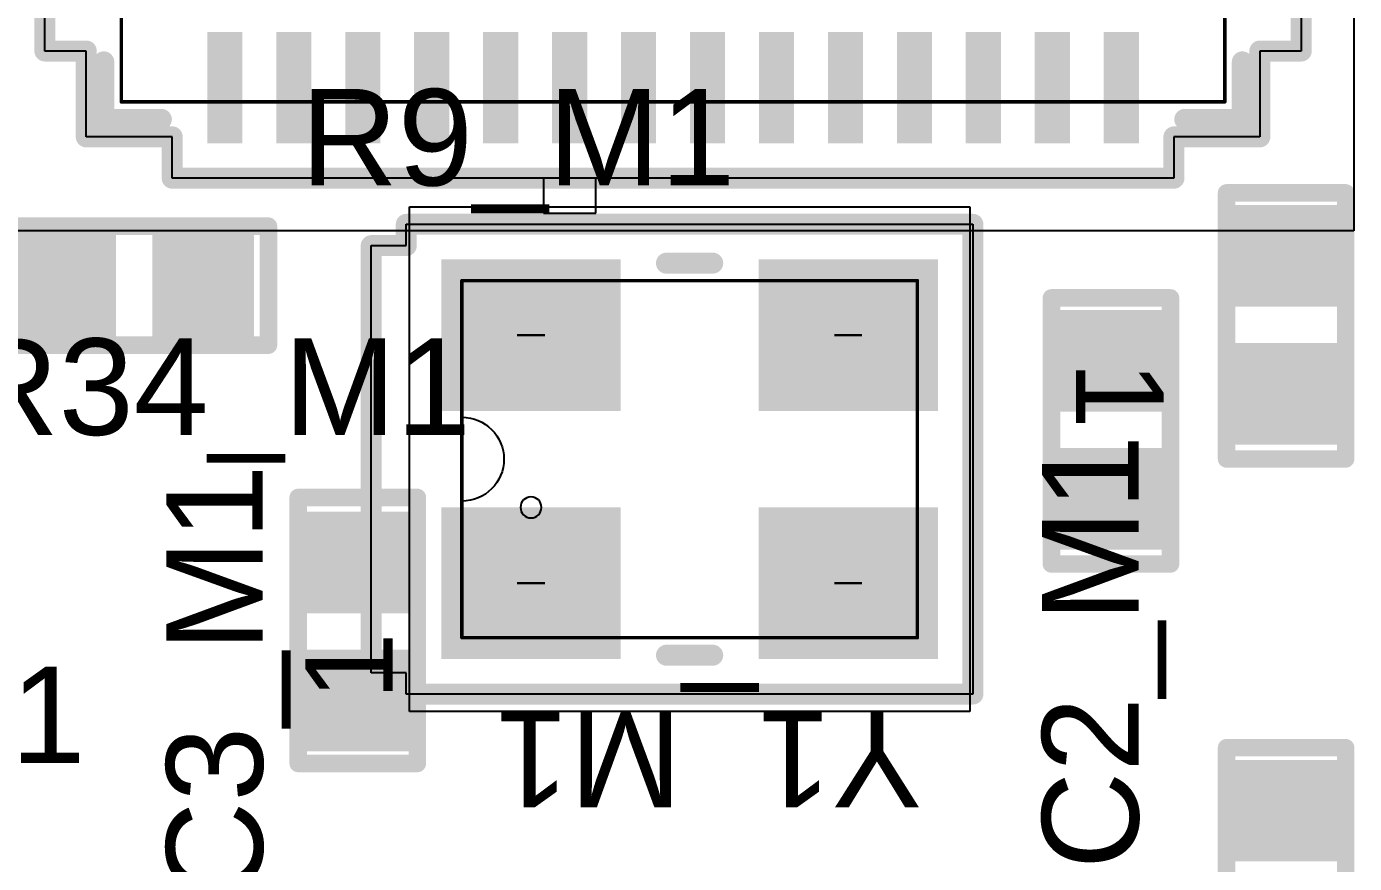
# Model space of a CAD drawing. Header units: inches. Extents: x -1.3 to 11.9, y -6.8 to 4.2.
# Drawn here: x 1.6105 to 1.9895, y 2.1199 to 2.359 of the extents above; entities that cross this region are included whole.
import ezdxf

# ---------------------------------------------------------------- set-up
doc = ezdxf.new("R2010")
doc.units = ezdxf.units.IN
doc.header["$MEASUREMENT"] = 0
for name, color, linetype in [('AB', 56, 'Continuous'), ('ASSY_DWG_INFO', 56, 'Continuous'), ('FAB', 56, 'Continuous'), ('Mechanical 13', 56, 'Continuous'), ('POT_INFO', 56, 'Continuous'), ('TOP', 1, 'Continuous'), ('Top Overlay', 2, 'Continuous'), ('Top Paste', 8, 'Continuous'), ('Top Solder', 216, 'Continuous')]:
    doc.layers.add(name, color=color, linetype=linetype)
doc.styles.add('Arial', font='', dxfattribs={"height": 0.2})
doc.styles.get('Arial').set_extended_font_data('Arial')

# ---------------------------------------------------------------- blocks, each defined once
blk = doc.blocks.new('SMD4_ECX_32_3_2_2_5_ECS_51')
at = {"layer": 'TOP'}
for points in [[(-0.05709, 0.07087), (-0.01378, 0.07087), (-0.01378, 0.01969), (-0.05709, 0.01969)], [(0.05709, 0.01969), (0.01378, 0.01969), (0.01378, 0.07087), (0.05709, 0.07087)], [(-0.05709, -0.01969), (-0.01378, -0.01969), (-0.01378, -0.07087), (-0.05709, -0.07087)], [(0.05709, -0.07087), (0.01378, -0.07087), (0.01378, -0.01969), (0.05709, -0.01969)]]:
    blk.add_hatch(color=1, dxfattribs=at).paths.add_polyline_path(points)
at = {"layer": 'Top Solder'}
for points in [[(-0.05709, 0.07087), (-0.01378, 0.07087), (-0.01378, 0.01969), (-0.05709, 0.01969)], [(0.05709, 0.01969), (0.01378, 0.01969), (0.01378, 0.07087), (0.05709, 0.07087)], [(-0.05709, -0.01969), (-0.01378, -0.01969), (-0.01378, -0.07087), (-0.05709, -0.07087)], [(0.05709, -0.07087), (0.01378, -0.07087), (0.01378, -0.01969), (0.05709, -0.01969)]]:
    blk.add_hatch(color=216, dxfattribs=at).paths.add_polyline_path(points)
at = {"layer": 'AB'}
for p, q in [((-0.07209, -0.08), (-0.07209, 0.08)), ((-0.07209, 0.08), (0.07209, 0.08)), ((0.07209, 0.08), (0.07209, -0.08)), ((0.07209, -0.08), (-0.07209, -0.08))]:
    blk.add_line(p, q, dxfattribs=at)
at = {"layer": 'Mechanical 13'}
for points, format in [([(-0.051, 0.065, 0.001, 0.001, 0), (-0.051, -0.065, 0.001, 0.001, 0)], "xyseb"), ([(-0.051, 0.065, 0.001, 0.001, 0), (0.051, 0.065, 0.001, 0.001, 0)], "xyseb"), ([(0.012, 0.065, -1), (-0.012, 0.065)], "xyb"), ([(0.051, 0.065, 0.001, 0.001, 0), (0.051, -0.065, 0.001, 0.001, 0)], "xyseb"), ([(-0.051, -0.065, 0.001, 0.001, 0), (0.051, -0.065, 0.001, 0.001, 0)], "xyseb")]:
    blk.add_lwpolyline(points, format=format, dxfattribs=at)
for points, format in [([(-0.05125, 0.065, 0.0005, 0.0005, 1), (-0.05075, 0.065, 0.0005, 0.0005, 1)], "xyseb"), ([(-0.05125, 0.065, 0.0005, 0.0005, 1), (-0.05075, 0.065, 0.0005, 0.0005, 1)], "xyseb"), ([(-0.012, 0.065, 1), (-0.012, 0.065, 1)], "xyb"), ([(0.012, 0.065, 1), (0.012, 0.065, 1)], "xyb"), ([(0.05075, 0.065, 0.0005, 0.0005, 1), (0.05125, 0.065, 0.0005, 0.0005, 1)], "xyseb"), ([(0.05075, 0.065, 0.0005, 0.0005, 1), (0.05125, 0.065, 0.0005, 0.0005, 1)], "xyseb"), ([(-0.01078, 0.04528, 1), (-0.01678, 0.04528, 1)], "xyb"), ([(-0.01678, 0.04528, 1), (-0.01678, 0.04528, 1)], "xyb"), ([(-0.01078, 0.04528, 1), (-0.01078, 0.04528, 1)], "xyb"), ([(-0.05125, -0.065, 0.0005, 0.0005, 1), (-0.05075, -0.065, 0.0005, 0.0005, 1)], "xyseb"), ([(-0.05125, -0.065, 0.0005, 0.0005, 1), (-0.05075, -0.065, 0.0005, 0.0005, 1)], "xyseb"), ([(0.05075, -0.065, 0.0005, 0.0005, 1), (0.05125, -0.065, 0.0005, 0.0005, 1)], "xyseb"), ([(0.05075, -0.065, 0.0005, 0.0005, 1), (0.05125, -0.065, 0.0005, 0.0005, 1)], "xyseb")]:
    blk.add_lwpolyline(points, format=format, close=True, dxfattribs=at)
at = {"layer": 'POT_INFO'}
for p, q in [((-0.061, 0.08087), (-0.061, 0.09087)), ((-0.061, 0.09087), (0.061, 0.09087)), ((0.061, 0.09087), (0.061, 0.08087)), ((-0.06709, -0.08087), (-0.06709, 0.08087)), ((-0.06709, 0.08087), (-0.061, 0.08087)), ((0.061, 0.08087), (0.06709, 0.08087)), ((0.06709, 0.08087), (0.06709, -0.08087)), ((-0.061, -0.08087), (-0.06709, -0.08087)), ((-0.061, -0.08087), (-0.061, -0.08087)), ((0.061, -0.08087), (-0.061, -0.08087)), ((0.06709, -0.08087), (0.061, -0.08087)), ((0.061, -0.08087), (0.061, -0.08087))]:
    blk.add_line(p, q, dxfattribs=at)
for points in [[(-0.061, 0.09087, 0.006, 0.006, 0), (0.061, 0.09087, 0.006, 0.006, 0)], [(-0.061, 0.09087, 0.006, 0.006, 0), (-0.061, 0.08087, 0.006, 0.006, 0)], [(0.061, 0.09087, 0.006, 0.006, 0), (0.061, 0.08087, 0.006, 0.006, 0)], [(-0.06709, 0.08087, 0.006, 0.006, 0), (-0.061, 0.08087, 0.006, 0.006, 0)], [(-0.06709, 0.08087, 0.006, 0.006, 0), (-0.06709, -0.08087, 0.006, 0.006, 0)], [(0.061, 0.08087, 0.006, 0.006, 0), (0.06709, 0.08087, 0.006, 0.006, 0)], [(0.06709, 0.08087, 0.006, 0.006, 0), (0.06709, -0.08087, 0.006, 0.006, 0)], [(-0.06709, -0.08087, 0.006, 0.006, 0), (-0.061, -0.08087, 0.006, 0.006, 0)], [(-0.061, -0.08087, 0.006, 0.006, 0), (0.061, -0.08087, 0.006, 0.006, 0)], [(0.061, -0.08087, 0.006, 0.006, 0), (0.06709, -0.08087, 0.006, 0.006, 0)]]:
    blk.add_lwpolyline(points, format="xyseb", dxfattribs=at)
for points in [[(-0.0625, 0.09087, 0.003, 0.003, 1), (-0.0595, 0.09087, 0.003, 0.003, 1)], [(-0.0625, 0.09087, 0.003, 0.003, 1), (-0.0595, 0.09087, 0.003, 0.003, 1)], [(0.0595, 0.09087, 0.003, 0.003, 1), (0.0625, 0.09087, 0.003, 0.003, 1)], [(0.0595, 0.09087, 0.003, 0.003, 1), (0.0625, 0.09087, 0.003, 0.003, 1)], [(-0.06859, 0.08087, 0.003, 0.003, 1), (-0.06559, 0.08087, 0.003, 0.003, 1)], [(-0.06859, 0.08087, 0.003, 0.003, 1), (-0.06559, 0.08087, 0.003, 0.003, 1)], [(-0.0625, 0.08087, 0.003, 0.003, 1), (-0.0595, 0.08087, 0.003, 0.003, 1)], [(-0.0625, 0.08087, 0.003, 0.003, 1), (-0.0595, 0.08087, 0.003, 0.003, 1)], [(0.0595, 0.08087, 0.003, 0.003, 1), (0.0625, 0.08087, 0.003, 0.003, 1)], [(0.0595, 0.08087, 0.003, 0.003, 1), (0.0625, 0.08087, 0.003, 0.003, 1)], [(0.06559, 0.08087, 0.003, 0.003, 1), (0.06859, 0.08087, 0.003, 0.003, 1)], [(0.06559, 0.08087, 0.003, 0.003, 1), (0.06859, 0.08087, 0.003, 0.003, 1)], [(-0.06859, -0.08087, 0.003, 0.003, 1), (-0.06559, -0.08087, 0.003, 0.003, 1)], [(-0.06859, -0.08087, 0.003, 0.003, 1), (-0.06559, -0.08087, 0.003, 0.003, 1)], [(-0.0625, -0.08087, 0.003, 0.003, 1), (-0.0595, -0.08087, 0.003, 0.003, 1)], [(-0.0625, -0.08087, 0.003, 0.003, 1), (-0.0595, -0.08087, 0.003, 0.003, 1)], [(0.0595, -0.08087, 0.003, 0.003, 1), (0.0625, -0.08087, 0.003, 0.003, 1)], [(0.0595, -0.08087, 0.003, 0.003, 1), (0.0625, -0.08087, 0.003, 0.003, 1)], [(0.06559, -0.08087, 0.003, 0.003, 1), (0.06859, -0.08087, 0.003, 0.003, 1)], [(0.06559, -0.08087, 0.003, 0.003, 1), (0.06859, -0.08087, 0.003, 0.003, 1)]]:
    blk.add_lwpolyline(points, format="xyseb", close=True, dxfattribs=at)
at = {"layer": 'Top Overlay'}
for points in [[(-0.12302, 0.04528, 0.006, 0.006, 1), (-0.13302, 0.04528, 0.006, 0.006, 1)], [(-0.13452, 0.04528, 0.003, 0.003, 1), (-0.13152, 0.04528, 0.003, 0.003, 1)], [(-0.12452, 0.04528, 0.003, 0.003, 1), (-0.12152, 0.04528, 0.003, 0.003, 1)], [(-0.0575, 0.00659, 0.003, 0.003, 1), (-0.0545, 0.00659, 0.003, 0.003, 1)], [(0.0545, 0.00659, 0.003, 0.003, 1), (0.0575, 0.00659, 0.003, 0.003, 1)], [(-0.0575, -0.00659, 0.003, 0.003, 1), (-0.0545, -0.00659, 0.003, 0.003, 1)], [(0.0545, -0.00659, 0.003, 0.003, 1), (0.0575, -0.00659, 0.003, 0.003, 1)]]:
    blk.add_lwpolyline(points, format="xyseb", close=True, dxfattribs=at)
for points in [[(-0.056, 0.00659, 0.006, 0.006, 0), (-0.056, -0.00659, 0.006, 0.006, 0)], [(0.056, 0.00659, 0.006, 0.006, 0), (0.056, -0.00659, 0.006, 0.006, 0)]]:
    blk.add_lwpolyline(points, format="xyseb", dxfattribs=at)
at = {"layer": 'Top Paste'}
for p, q in [((-0.03543, 0.04921), (-0.03543, 0.04921)), ((-0.03543, 0.04921), (-0.03543, 0.04134)), ((-0.03543, 0.04134), (-0.03543, 0.04921)), ((0.03543, 0.04134), (0.03543, 0.04921)), ((0.03543, 0.04921), (0.03543, 0.04921)), ((0.03543, 0.04921), (0.03543, 0.04134)), ((-0.03543, 0.04134), (-0.03543, 0.04134)), ((0.03543, 0.04134), (0.03543, 0.04134)), ((-0.03543, -0.04134), (-0.03543, -0.04134)), ((-0.03543, -0.04134), (-0.03543, -0.04921)), ((-0.03543, -0.04921), (-0.03543, -0.04134)), ((0.03543, -0.04921), (0.03543, -0.04134)), ((0.03543, -0.04134), (0.03543, -0.04134)), ((0.03543, -0.04134), (0.03543, -0.04921)), ((-0.03543, -0.04921), (-0.03543, -0.04921)), ((0.03543, -0.04921), (0.03543, -0.04921))]:
    blk.add_line(p, q, dxfattribs=at)
blk = doc.blocks.new('R0402_72')
at = {"layer": 'TOP'}
for points in [[(-0.006, 0.0125), (-0.006, -0.0125), (-0.031, -0.0125), (-0.031, 0.0125)], [(0.0334, 0.0125), (0.0334, -0.0125), (0.0084, -0.0125), (0.0084, 0.0125)]]:
    blk.add_hatch(color=1, dxfattribs=at).paths.add_polyline_path(points)
at = {"layer": 'Top Paste'}
for points in [[(-0.006, 0.0125), (-0.006, -0.0125), (-0.031, -0.0125), (-0.031, 0.0125)], [(0.0334, 0.0125), (0.0334, -0.0125), (0.0084, -0.0125), (0.0084, 0.0125)]]:
    blk.add_hatch(color=8, dxfattribs=at).paths.add_polyline_path(points)
at = {"layer": 'Top Solder'}
for points in [[(-0.004, 0.0145), (-0.004, -0.0145), (-0.033, -0.0145), (-0.033, 0.0145)], [(0.0354, 0.0145), (0.0354, -0.0145), (0.0064, -0.0145), (0.0064, 0.0145)]]:
    blk.add_hatch(color=216, dxfattribs=at).paths.add_polyline_path(points)
at = {"layer": 'ASSY_DWG_INFO'}
for points in [[(-0.0365, 0.017, 0.005, 0.005, 0), (0.0395, 0.017, 0.005, 0.005, 0)], [(-0.0365, -0.017, 0.005, 0.005, 0), (-0.0365, 0.017, 0.005, 0.005, 0)], [(0.0395, -0.017, 0.005, 0.005, 0), (0.0395, 0.017, 0.005, 0.005, 0)], [(-0.0365, -0.017, 0.005, 0.005, 0), (0.0395, -0.017, 0.005, 0.005, 0)]]:
    blk.add_lwpolyline(points, format="xyseb", dxfattribs=at)
for points in [[(-0.03775, 0.017, 0.0025, 0.0025, 1), (-0.03525, 0.017, 0.0025, 0.0025, 1)], [(-0.03775, 0.017, 0.0025, 0.0025, 1), (-0.03525, 0.017, 0.0025, 0.0025, 1)], [(0.03825, 0.017, 0.0025, 0.0025, 1), (0.04075, 0.017, 0.0025, 0.0025, 1)], [(0.03825, 0.017, 0.0025, 0.0025, 1), (0.04075, 0.017, 0.0025, 0.0025, 1)], [(-0.03775, -0.017, 0.0025, 0.0025, 1), (-0.03525, -0.017, 0.0025, 0.0025, 1)], [(-0.03775, -0.017, 0.0025, 0.0025, 1), (-0.03525, -0.017, 0.0025, 0.0025, 1)], [(0.03825, -0.017, 0.0025, 0.0025, 1), (0.04075, -0.017, 0.0025, 0.0025, 1)], [(0.03825, -0.017, 0.0025, 0.0025, 1), (0.04075, -0.017, 0.0025, 0.0025, 1)]]:
    blk.add_lwpolyline(points, format="xyseb", close=True, dxfattribs=at)
at = {"layer": 'Top Overlay'}
for points in [[(-0.0365, -0.017, 0.005, 0.005, 0), (-0.0365, 0.017, 0.005, 0.005, 0)], [(-0.0365, 0.017, 0.005, 0.005, 0), (0.0365, 0.017, 0.005, 0.005, 0)], [(0.0365, 0.017, 0.005, 0.005, 0), (0.0395, 0.017, 0.005, 0.005, 0)], [(0.0395, -0.017, 0.005, 0.005, 0), (0.0395, 0.017, 0.005, 0.005, 0)], [(-0.0365, -0.017, 0.005, 0.005, 0), (0.0395, -0.017, 0.005, 0.005, 0)]]:
    blk.add_lwpolyline(points, format="xyseb", dxfattribs=at)
for points in [[(-0.03775, 0.017, 0.0025, 0.0025, 1), (-0.03525, 0.017, 0.0025, 0.0025, 1)], [(-0.03775, 0.017, 0.0025, 0.0025, 1), (-0.03525, 0.017, 0.0025, 0.0025, 1)], [(0.03525, 0.017, 0.0025, 0.0025, 1), (0.03775, 0.017, 0.0025, 0.0025, 1)], [(0.03525, 0.017, 0.0025, 0.0025, 1), (0.03775, 0.017, 0.0025, 0.0025, 1)], [(0.03825, 0.017, 0.0025, 0.0025, 1), (0.04075, 0.017, 0.0025, 0.0025, 1)], [(0.03825, 0.017, 0.0025, 0.0025, 1), (0.04075, 0.017, 0.0025, 0.0025, 1)], [(-0.03775, -0.017, 0.0025, 0.0025, 1), (-0.03525, -0.017, 0.0025, 0.0025, 1)], [(-0.03775, -0.017, 0.0025, 0.0025, 1), (-0.03525, -0.017, 0.0025, 0.0025, 1)], [(0.03825, -0.017, 0.0025, 0.0025, 1), (0.04075, -0.017, 0.0025, 0.0025, 1)], [(0.03825, -0.017, 0.0025, 0.0025, 1), (0.04075, -0.017, 0.0025, 0.0025, 1)]]:
    blk.add_lwpolyline(points, format="xyseb", close=True, dxfattribs=at)
blk = doc.blocks.new('C0402_299')
at = {"layer": 'TOP'}
for points in [[(-0.031, -0.0125), (-0.031, 0.0125), (-0.006, 0.0125), (-0.006, -0.0125)], [(0.0084, -0.0125), (0.0084, 0.0125), (0.0334, 0.0125), (0.0334, -0.0125)]]:
    blk.add_hatch(color=1, dxfattribs=at).paths.add_polyline_path(points)
at = {"layer": 'Top Paste'}
for points in [[(-0.031, -0.0125), (-0.031, 0.0125), (-0.006, 0.0125), (-0.006, -0.0125)], [(0.0084, -0.0125), (0.0084, 0.0125), (0.0334, 0.0125), (0.0334, -0.0125)]]:
    blk.add_hatch(color=8, dxfattribs=at).paths.add_polyline_path(points)
at = {"layer": 'Top Solder'}
for points in [[(-0.033, -0.0145), (-0.033, 0.0145), (-0.004, 0.0145), (-0.004, -0.0145)], [(0.0064, -0.0145), (0.0064, 0.0145), (0.0354, 0.0145), (0.0354, -0.0145)]]:
    blk.add_hatch(color=216, dxfattribs=at).paths.add_polyline_path(points)
at = {"layer": 'ASSY_DWG_INFO'}
for points in [[(-0.0365, 0.017, 0.005, 0.005, 0), (-0.0365, -0.017, 0.005, 0.005, 0)], [(-0.0365, 0.017, 0.005, 0.005, 0), (0.0395, 0.017, 0.005, 0.005, 0)], [(0.0395, 0.017, 0.005, 0.005, 0), (0.0395, -0.017, 0.005, 0.005, 0)], [(-0.0365, -0.017, 0.005, 0.005, 0), (0.0395, -0.017, 0.005, 0.005, 0)]]:
    blk.add_lwpolyline(points, format="xyseb", dxfattribs=at)
for points in [[(-0.03775, 0.017, 0.0025, 0.0025, 1), (-0.03525, 0.017, 0.0025, 0.0025, 1)], [(-0.03775, 0.017, 0.0025, 0.0025, 1), (-0.03525, 0.017, 0.0025, 0.0025, 1)], [(0.03825, 0.017, 0.0025, 0.0025, 1), (0.04075, 0.017, 0.0025, 0.0025, 1)], [(0.03825, 0.017, 0.0025, 0.0025, 1), (0.04075, 0.017, 0.0025, 0.0025, 1)], [(-0.03775, -0.017, 0.0025, 0.0025, 1), (-0.03525, -0.017, 0.0025, 0.0025, 1)], [(-0.03775, -0.017, 0.0025, 0.0025, 1), (-0.03525, -0.017, 0.0025, 0.0025, 1)], [(0.03825, -0.017, 0.0025, 0.0025, 1), (0.04075, -0.017, 0.0025, 0.0025, 1)], [(0.03825, -0.017, 0.0025, 0.0025, 1), (0.04075, -0.017, 0.0025, 0.0025, 1)]]:
    blk.add_lwpolyline(points, format="xyseb", close=True, dxfattribs=at)
at = {"layer": 'Top Overlay'}
for points in [[(-0.0365, 0.017, 0.005, 0.005, 0), (0.0365, 0.017, 0.005, 0.005, 0)], [(-0.0365, 0.017, 0.005, 0.005, 0), (-0.0365, -0.017, 0.005, 0.005, 0)], [(0.0365, 0.017, 0.005, 0.005, 0), (0.0395, 0.017, 0.005, 0.005, 0)], [(0.0395, 0.017, 0.005, 0.005, 0), (0.0395, -0.017, 0.005, 0.005, 0)], [(-0.0365, -0.017, 0.005, 0.005, 0), (0.0395, -0.017, 0.005, 0.005, 0)]]:
    blk.add_lwpolyline(points, format="xyseb", dxfattribs=at)
for points in [[(-0.03775, 0.017, 0.0025, 0.0025, 1), (-0.03525, 0.017, 0.0025, 0.0025, 1)], [(-0.03775, 0.017, 0.0025, 0.0025, 1), (-0.03525, 0.017, 0.0025, 0.0025, 1)], [(0.03525, 0.017, 0.0025, 0.0025, 1), (0.03775, 0.017, 0.0025, 0.0025, 1)], [(0.03525, 0.017, 0.0025, 0.0025, 1), (0.03775, 0.017, 0.0025, 0.0025, 1)], [(0.03825, 0.017, 0.0025, 0.0025, 1), (0.04075, 0.017, 0.0025, 0.0025, 1)], [(0.03825, 0.017, 0.0025, 0.0025, 1), (0.04075, 0.017, 0.0025, 0.0025, 1)], [(-0.03775, -0.017, 0.0025, 0.0025, 1), (-0.03525, -0.017, 0.0025, 0.0025, 1)], [(-0.03775, -0.017, 0.0025, 0.0025, 1), (-0.03525, -0.017, 0.0025, 0.0025, 1)], [(0.03825, -0.017, 0.0025, 0.0025, 1), (0.04075, -0.017, 0.0025, 0.0025, 1)], [(0.03825, -0.017, 0.0025, 0.0025, 1), (0.04075, -0.017, 0.0025, 0.0025, 1)]]:
    blk.add_lwpolyline(points, format="xyseb", close=True, dxfattribs=at)
at = {"layer": 'FAB', "style": 'Arial'}
blk.add_text('1', height=0.025, dxfattribs=at).set_placement((-0.0185, -0.01))
blk = doc.blocks.new('C0402_301')
at = {"layer": 'TOP'}
for points in [[(-0.031, -0.0125), (-0.031, 0.0125), (-0.006, 0.0125), (-0.006, -0.0125)], [(0.0084, -0.0125), (0.0084, 0.0125), (0.0334, 0.0125), (0.0334, -0.0125)]]:
    blk.add_hatch(color=1, dxfattribs=at).paths.add_polyline_path(points)
at = {"layer": 'Top Paste'}
for points in [[(-0.031, -0.0125), (-0.031, 0.0125), (-0.006, 0.0125), (-0.006, -0.0125)], [(0.0084, -0.0125), (0.0084, 0.0125), (0.0334, 0.0125), (0.0334, -0.0125)]]:
    blk.add_hatch(color=8, dxfattribs=at).paths.add_polyline_path(points)
at = {"layer": 'Top Solder'}
for points in [[(-0.033, -0.0145), (-0.033, 0.0145), (-0.004, 0.0145), (-0.004, -0.0145)], [(0.0064, -0.0145), (0.0064, 0.0145), (0.0354, 0.0145), (0.0354, -0.0145)]]:
    blk.add_hatch(color=216, dxfattribs=at).paths.add_polyline_path(points)
at = {"layer": 'ASSY_DWG_INFO'}
for points in [[(-0.0365, -0.017, 0.005, 0.005, 0), (-0.0365, 0.017, 0.005, 0.005, 0)], [(0.0395, 0.017, 0.005, 0.005, 0), (-0.0365, 0.017, 0.005, 0.005, 0)], [(0.0395, -0.017, 0.005, 0.005, 0), (0.0395, 0.017, 0.005, 0.005, 0)], [(0.0395, -0.017, 0.005, 0.005, 0), (-0.0365, -0.017, 0.005, 0.005, 0)]]:
    blk.add_lwpolyline(points, format="xyseb", dxfattribs=at)
for points in [[(-0.03775, 0.017, 0.0025, 0.0025, 1), (-0.03525, 0.017, 0.0025, 0.0025, 1)], [(-0.03775, 0.017, 0.0025, 0.0025, 1), (-0.03525, 0.017, 0.0025, 0.0025, 1)], [(0.03825, 0.017, 0.0025, 0.0025, 1), (0.04075, 0.017, 0.0025, 0.0025, 1)], [(0.03825, 0.017, 0.0025, 0.0025, 1), (0.04075, 0.017, 0.0025, 0.0025, 1)], [(-0.03775, -0.017, 0.0025, 0.0025, 1), (-0.03525, -0.017, 0.0025, 0.0025, 1)], [(-0.03775, -0.017, 0.0025, 0.0025, 1), (-0.03525, -0.017, 0.0025, 0.0025, 1)], [(0.03825, -0.017, 0.0025, 0.0025, 1), (0.04075, -0.017, 0.0025, 0.0025, 1)], [(0.03825, -0.017, 0.0025, 0.0025, 1), (0.04075, -0.017, 0.0025, 0.0025, 1)]]:
    blk.add_lwpolyline(points, format="xyseb", close=True, dxfattribs=at)
at = {"layer": 'Top Overlay'}
for points in [[(0.0365, 0.017, 0.005, 0.005, 0), (-0.0365, 0.017, 0.005, 0.005, 0)], [(-0.0365, -0.017, 0.005, 0.005, 0), (-0.0365, 0.017, 0.005, 0.005, 0)], [(0.0395, 0.017, 0.005, 0.005, 0), (0.0365, 0.017, 0.005, 0.005, 0)], [(0.0395, -0.017, 0.005, 0.005, 0), (0.0395, 0.017, 0.005, 0.005, 0)], [(0.0395, -0.017, 0.005, 0.005, 0), (-0.0365, -0.017, 0.005, 0.005, 0)]]:
    blk.add_lwpolyline(points, format="xyseb", dxfattribs=at)
for points in [[(-0.03775, 0.017, 0.0025, 0.0025, 1), (-0.03525, 0.017, 0.0025, 0.0025, 1)], [(-0.03775, 0.017, 0.0025, 0.0025, 1), (-0.03525, 0.017, 0.0025, 0.0025, 1)], [(0.03525, 0.017, 0.0025, 0.0025, 1), (0.03775, 0.017, 0.0025, 0.0025, 1)], [(0.03525, 0.017, 0.0025, 0.0025, 1), (0.03775, 0.017, 0.0025, 0.0025, 1)], [(0.03825, 0.017, 0.0025, 0.0025, 1), (0.04075, 0.017, 0.0025, 0.0025, 1)], [(0.03825, 0.017, 0.0025, 0.0025, 1), (0.04075, 0.017, 0.0025, 0.0025, 1)], [(-0.03775, -0.017, 0.0025, 0.0025, 1), (-0.03525, -0.017, 0.0025, 0.0025, 1)], [(-0.03775, -0.017, 0.0025, 0.0025, 1), (-0.03525, -0.017, 0.0025, 0.0025, 1)], [(0.03825, -0.017, 0.0025, 0.0025, 1), (0.04075, -0.017, 0.0025, 0.0025, 1)], [(0.03825, -0.017, 0.0025, 0.0025, 1), (0.04075, -0.017, 0.0025, 0.0025, 1)]]:
    blk.add_lwpolyline(points, format="xyseb", close=True, dxfattribs=at)
at = {"layer": 'FAB', "style": 'Arial'}
blk.add_text('1', height=0.025, dxfattribs=at).set_placement((-0.0185, -0.01))
blk = doc.blocks.new('CP_56_1_ADI_345')
at = {"layer": 'TOP'}
for points in [[(-0.12294, -0.16931), (-0.13297, -0.16931), (-0.13297, -0.1375), (-0.12294, -0.1375)], [(-0.10325, -0.16931), (-0.11328, -0.16931), (-0.11328, -0.1375), (-0.10325, -0.1375)], [(-0.08357, -0.16931), (-0.0936, -0.16931), (-0.0936, -0.1375), (-0.08357, -0.1375)], [(-0.06388, -0.16931), (-0.07391, -0.16931), (-0.07391, -0.1375), (-0.06388, -0.1375)], [(-0.0442, -0.16931), (-0.05423, -0.16931), (-0.05423, -0.1375), (-0.0442, -0.1375)], [(-0.02451, -0.16931), (-0.03454, -0.16931), (-0.03454, -0.1375), (-0.02451, -0.1375)], [(-0.00483, -0.16931), (-0.01486, -0.16931), (-0.01486, -0.1375), (-0.00483, -0.1375)], [(0.01486, -0.16931), (0.00483, -0.16931), (0.00483, -0.1375), (0.01486, -0.1375)], [(0.03454, -0.16931), (0.02451, -0.16931), (0.02451, -0.1375), (0.03454, -0.1375)], [(0.05423, -0.16931), (0.0442, -0.16931), (0.0442, -0.1375), (0.05423, -0.1375)], [(0.07391, -0.16931), (0.06388, -0.16931), (0.06388, -0.1375), (0.07391, -0.1375)], [(0.0936, -0.16931), (0.08357, -0.16931), (0.08357, -0.1375), (0.0936, -0.1375)], [(0.11328, -0.16931), (0.10325, -0.16931), (0.10325, -0.1375), (0.11328, -0.1375)], [(0.13297, -0.16931), (0.12294, -0.16931), (0.12294, -0.1375), (0.13297, -0.1375)]]:
    blk.add_hatch(color=1, dxfattribs=at).paths.add_polyline_path(points)
at = {"layer": 'Top Paste'}
for points in [[(-0.12294, -0.16931), (-0.13297, -0.16931), (-0.13297, -0.1375), (-0.12294, -0.1375)], [(-0.10325, -0.16931), (-0.11328, -0.16931), (-0.11328, -0.1375), (-0.10325, -0.1375)], [(-0.08357, -0.16931), (-0.0936, -0.16931), (-0.0936, -0.1375), (-0.08357, -0.1375)], [(-0.06388, -0.16931), (-0.07391, -0.16931), (-0.07391, -0.1375), (-0.06388, -0.1375)], [(-0.0442, -0.16931), (-0.05423, -0.16931), (-0.05423, -0.1375), (-0.0442, -0.1375)], [(-0.02451, -0.16931), (-0.03454, -0.16931), (-0.03454, -0.1375), (-0.02451, -0.1375)], [(-0.00483, -0.16931), (-0.01486, -0.16931), (-0.01486, -0.1375), (-0.00483, -0.1375)], [(0.01486, -0.16931), (0.00483, -0.16931), (0.00483, -0.1375), (0.01486, -0.1375)], [(0.03454, -0.16931), (0.02451, -0.16931), (0.02451, -0.1375), (0.03454, -0.1375)], [(0.05423, -0.16931), (0.0442, -0.16931), (0.0442, -0.1375), (0.05423, -0.1375)], [(0.07391, -0.16931), (0.06388, -0.16931), (0.06388, -0.1375), (0.07391, -0.1375)], [(0.0936, -0.16931), (0.08357, -0.16931), (0.08357, -0.1375), (0.0936, -0.1375)], [(0.11328, -0.16931), (0.10325, -0.16931), (0.10325, -0.1375), (0.11328, -0.1375)], [(0.13297, -0.16931), (0.12294, -0.16931), (0.12294, -0.1375), (0.13297, -0.1375)]]:
    blk.add_hatch(color=8, dxfattribs=at).paths.add_polyline_path(points)
at = {"layer": 'Top Solder'}
for points in [[(-0.12294, -0.16931), (-0.13297, -0.16931), (-0.13297, -0.1375), (-0.12294, -0.1375)], [(-0.10325, -0.16931), (-0.11328, -0.16931), (-0.11328, -0.1375), (-0.10325, -0.1375)], [(-0.08357, -0.16931), (-0.0936, -0.16931), (-0.0936, -0.1375), (-0.08357, -0.1375)], [(-0.06388, -0.16931), (-0.07391, -0.16931), (-0.07391, -0.1375), (-0.06388, -0.1375)], [(-0.0442, -0.16931), (-0.05423, -0.16931), (-0.05423, -0.1375), (-0.0442, -0.1375)], [(-0.02451, -0.16931), (-0.03454, -0.16931), (-0.03454, -0.1375), (-0.02451, -0.1375)], [(-0.00483, -0.16931), (-0.01486, -0.16931), (-0.01486, -0.1375), (-0.00483, -0.1375)], [(0.01486, -0.16931), (0.00483, -0.16931), (0.00483, -0.1375), (0.01486, -0.1375)], [(0.03454, -0.16931), (0.02451, -0.16931), (0.02451, -0.1375), (0.03454, -0.1375)], [(0.05423, -0.16931), (0.0442, -0.16931), (0.0442, -0.1375), (0.05423, -0.1375)], [(0.07391, -0.16931), (0.06388, -0.16931), (0.06388, -0.1375), (0.07391, -0.1375)], [(0.0936, -0.16931), (0.08357, -0.16931), (0.08357, -0.1375), (0.0936, -0.1375)], [(0.11328, -0.16931), (0.10325, -0.16931), (0.10325, -0.1375), (0.11328, -0.1375)], [(0.13297, -0.16931), (0.12294, -0.16931), (0.12294, -0.1375), (0.13297, -0.1375)]]:
    blk.add_hatch(color=216, dxfattribs=at).paths.add_polyline_path(points)
at = {"layer": 'AB'}
for p, q in [((0.19431, 0.19431), (0.19431, -0.19431)), ((0.19431, -0.19431), (-0.19431, -0.19431))]:
    blk.add_line(p, q, dxfattribs=at)
at = {"layer": 'Mechanical 13'}
for points in [[(-0.1575, -0.1575, 0.001, 0.001, 0), (-0.1575, 0.1575, 0.001, 0.001, 0)], [(0.1575, -0.1575, 0.001, 0.001, 0), (0.1575, 0.1575, 0.001, 0.001, 0)], [(-0.1575, -0.1575, 0.001, 0.001, 0), (0.1575, -0.1575, 0.001, 0.001, 0)], [(-0.13395, -0.1575, 0.001, 0.001, 0), (-0.12195, -0.1575, 0.001, 0.001, 0)], [(-0.13395, -0.1575, 0.001, 0.001, 0), (-0.12195, -0.1575, 0.001, 0.001, 0)], [(-0.11427, -0.1575, 0.001, 0.001, 0), (-0.10227, -0.1575, 0.001, 0.001, 0)], [(-0.11427, -0.1575, 0.001, 0.001, 0), (-0.10227, -0.1575, 0.001, 0.001, 0)], [(-0.09458, -0.1575, 0.001, 0.001, 0), (-0.08258, -0.1575, 0.001, 0.001, 0)], [(-0.09458, -0.1575, 0.001, 0.001, 0), (-0.08258, -0.1575, 0.001, 0.001, 0)], [(-0.0749, -0.1575, 0.001, 0.001, 0), (-0.0629, -0.1575, 0.001, 0.001, 0)], [(-0.0749, -0.1575, 0.001, 0.001, 0), (-0.0629, -0.1575, 0.001, 0.001, 0)], [(-0.05521, -0.1575, 0.001, 0.001, 0), (-0.04321, -0.1575, 0.001, 0.001, 0)], [(-0.05521, -0.1575, 0.001, 0.001, 0), (-0.04321, -0.1575, 0.001, 0.001, 0)], [(-0.03553, -0.1575, 0.001, 0.001, 0), (-0.02353, -0.1575, 0.001, 0.001, 0)], [(-0.03553, -0.1575, 0.001, 0.001, 0), (-0.02353, -0.1575, 0.001, 0.001, 0)], [(-0.01584, -0.1575, 0.001, 0.001, 0), (-0.00384, -0.1575, 0.001, 0.001, 0)], [(-0.01584, -0.1575, 0.001, 0.001, 0), (-0.00384, -0.1575, 0.001, 0.001, 0)], [(0.00384, -0.1575, 0.001, 0.001, 0), (0.01584, -0.1575, 0.001, 0.001, 0)], [(0.00384, -0.1575, 0.001, 0.001, 0), (0.01584, -0.1575, 0.001, 0.001, 0)], [(0.02353, -0.1575, 0.001, 0.001, 0), (0.03553, -0.1575, 0.001, 0.001, 0)], [(0.02353, -0.1575, 0.001, 0.001, 0), (0.03553, -0.1575, 0.001, 0.001, 0)], [(0.04321, -0.1575, 0.001, 0.001, 0), (0.05521, -0.1575, 0.001, 0.001, 0)], [(0.04321, -0.1575, 0.001, 0.001, 0), (0.05521, -0.1575, 0.001, 0.001, 0)], [(0.0629, -0.1575, 0.001, 0.001, 0), (0.0749, -0.1575, 0.001, 0.001, 0)], [(0.0629, -0.1575, 0.001, 0.001, 0), (0.0749, -0.1575, 0.001, 0.001, 0)], [(0.08258, -0.1575, 0.001, 0.001, 0), (0.09458, -0.1575, 0.001, 0.001, 0)], [(0.08258, -0.1575, 0.001, 0.001, 0), (0.09458, -0.1575, 0.001, 0.001, 0)], [(0.10227, -0.1575, 0.001, 0.001, 0), (0.11427, -0.1575, 0.001, 0.001, 0)], [(0.10227, -0.1575, 0.001, 0.001, 0), (0.11427, -0.1575, 0.001, 0.001, 0)], [(0.12195, -0.1575, 0.001, 0.001, 0), (0.13395, -0.1575, 0.001, 0.001, 0)], [(0.12195, -0.1575, 0.001, 0.001, 0), (0.13395, -0.1575, 0.001, 0.001, 0)]]:
    blk.add_lwpolyline(points, format="xyseb", dxfattribs=at)
for points in [[(-0.15775, -0.1575, 0.0005, 0.0005, 1), (-0.15725, -0.1575, 0.0005, 0.0005, 1)], [(-0.15775, -0.1575, 0.0005, 0.0005, 1), (-0.15725, -0.1575, 0.0005, 0.0005, 1)], [(-0.1342, -0.1575, 0.0005, 0.0005, 1), (-0.1337, -0.1575, 0.0005, 0.0005, 1)], [(-0.1342, -0.1575, 0.0005, 0.0005, 1), (-0.1337, -0.1575, 0.0005, 0.0005, 1)], [(-0.1222, -0.1575, 0.0005, 0.0005, 1), (-0.1217, -0.1575, 0.0005, 0.0005, 1)], [(-0.1222, -0.1575, 0.0005, 0.0005, 1), (-0.1217, -0.1575, 0.0005, 0.0005, 1)], [(-0.11452, -0.1575, 0.0005, 0.0005, 1), (-0.11402, -0.1575, 0.0005, 0.0005, 1)], [(-0.11452, -0.1575, 0.0005, 0.0005, 1), (-0.11402, -0.1575, 0.0005, 0.0005, 1)], [(-0.10252, -0.1575, 0.0005, 0.0005, 1), (-0.10202, -0.1575, 0.0005, 0.0005, 1)], [(-0.10252, -0.1575, 0.0005, 0.0005, 1), (-0.10202, -0.1575, 0.0005, 0.0005, 1)], [(-0.09483, -0.1575, 0.0005, 0.0005, 1), (-0.09433, -0.1575, 0.0005, 0.0005, 1)], [(-0.09483, -0.1575, 0.0005, 0.0005, 1), (-0.09433, -0.1575, 0.0005, 0.0005, 1)], [(-0.08283, -0.1575, 0.0005, 0.0005, 1), (-0.08233, -0.1575, 0.0005, 0.0005, 1)], [(-0.08283, -0.1575, 0.0005, 0.0005, 1), (-0.08233, -0.1575, 0.0005, 0.0005, 1)], [(-0.07515, -0.1575, 0.0005, 0.0005, 1), (-0.07465, -0.1575, 0.0005, 0.0005, 1)], [(-0.07515, -0.1575, 0.0005, 0.0005, 1), (-0.07465, -0.1575, 0.0005, 0.0005, 1)], [(-0.06315, -0.1575, 0.0005, 0.0005, 1), (-0.06265, -0.1575, 0.0005, 0.0005, 1)], [(-0.06315, -0.1575, 0.0005, 0.0005, 1), (-0.06265, -0.1575, 0.0005, 0.0005, 1)], [(-0.05546, -0.1575, 0.0005, 0.0005, 1), (-0.05496, -0.1575, 0.0005, 0.0005, 1)], [(-0.05546, -0.1575, 0.0005, 0.0005, 1), (-0.05496, -0.1575, 0.0005, 0.0005, 1)], [(-0.04346, -0.1575, 0.0005, 0.0005, 1), (-0.04296, -0.1575, 0.0005, 0.0005, 1)], [(-0.04346, -0.1575, 0.0005, 0.0005, 1), (-0.04296, -0.1575, 0.0005, 0.0005, 1)], [(-0.03578, -0.1575, 0.0005, 0.0005, 1), (-0.03528, -0.1575, 0.0005, 0.0005, 1)], [(-0.03578, -0.1575, 0.0005, 0.0005, 1), (-0.03528, -0.1575, 0.0005, 0.0005, 1)], [(-0.02378, -0.1575, 0.0005, 0.0005, 1), (-0.02328, -0.1575, 0.0005, 0.0005, 1)], [(-0.02378, -0.1575, 0.0005, 0.0005, 1), (-0.02328, -0.1575, 0.0005, 0.0005, 1)], [(-0.01609, -0.1575, 0.0005, 0.0005, 1), (-0.01559, -0.1575, 0.0005, 0.0005, 1)], [(-0.01609, -0.1575, 0.0005, 0.0005, 1), (-0.01559, -0.1575, 0.0005, 0.0005, 1)], [(-0.00409, -0.1575, 0.0005, 0.0005, 1), (-0.00359, -0.1575, 0.0005, 0.0005, 1)], [(-0.00409, -0.1575, 0.0005, 0.0005, 1), (-0.00359, -0.1575, 0.0005, 0.0005, 1)], [(0.00359, -0.1575, 0.0005, 0.0005, 1), (0.00409, -0.1575, 0.0005, 0.0005, 1)], [(0.00359, -0.1575, 0.0005, 0.0005, 1), (0.00409, -0.1575, 0.0005, 0.0005, 1)], [(0.01559, -0.1575, 0.0005, 0.0005, 1), (0.01609, -0.1575, 0.0005, 0.0005, 1)], [(0.01559, -0.1575, 0.0005, 0.0005, 1), (0.01609, -0.1575, 0.0005, 0.0005, 1)], [(0.02328, -0.1575, 0.0005, 0.0005, 1), (0.02378, -0.1575, 0.0005, 0.0005, 1)], [(0.02328, -0.1575, 0.0005, 0.0005, 1), (0.02378, -0.1575, 0.0005, 0.0005, 1)], [(0.03528, -0.1575, 0.0005, 0.0005, 1), (0.03578, -0.1575, 0.0005, 0.0005, 1)], [(0.03528, -0.1575, 0.0005, 0.0005, 1), (0.03578, -0.1575, 0.0005, 0.0005, 1)], [(0.04296, -0.1575, 0.0005, 0.0005, 1), (0.04346, -0.1575, 0.0005, 0.0005, 1)], [(0.04296, -0.1575, 0.0005, 0.0005, 1), (0.04346, -0.1575, 0.0005, 0.0005, 1)], [(0.05496, -0.1575, 0.0005, 0.0005, 1), (0.05546, -0.1575, 0.0005, 0.0005, 1)], [(0.05496, -0.1575, 0.0005, 0.0005, 1), (0.05546, -0.1575, 0.0005, 0.0005, 1)], [(0.06265, -0.1575, 0.0005, 0.0005, 1), (0.06315, -0.1575, 0.0005, 0.0005, 1)], [(0.06265, -0.1575, 0.0005, 0.0005, 1), (0.06315, -0.1575, 0.0005, 0.0005, 1)], [(0.07465, -0.1575, 0.0005, 0.0005, 1), (0.07515, -0.1575, 0.0005, 0.0005, 1)], [(0.07465, -0.1575, 0.0005, 0.0005, 1), (0.07515, -0.1575, 0.0005, 0.0005, 1)], [(0.08233, -0.1575, 0.0005, 0.0005, 1), (0.08283, -0.1575, 0.0005, 0.0005, 1)], [(0.08233, -0.1575, 0.0005, 0.0005, 1), (0.08283, -0.1575, 0.0005, 0.0005, 1)], [(0.09433, -0.1575, 0.0005, 0.0005, 1), (0.09483, -0.1575, 0.0005, 0.0005, 1)], [(0.09433, -0.1575, 0.0005, 0.0005, 1), (0.09483, -0.1575, 0.0005, 0.0005, 1)], [(0.10202, -0.1575, 0.0005, 0.0005, 1), (0.10252, -0.1575, 0.0005, 0.0005, 1)], [(0.10202, -0.1575, 0.0005, 0.0005, 1), (0.10252, -0.1575, 0.0005, 0.0005, 1)], [(0.11402, -0.1575, 0.0005, 0.0005, 1), (0.11452, -0.1575, 0.0005, 0.0005, 1)], [(0.11402, -0.1575, 0.0005, 0.0005, 1), (0.11452, -0.1575, 0.0005, 0.0005, 1)], [(0.1217, -0.1575, 0.0005, 0.0005, 1), (0.1222, -0.1575, 0.0005, 0.0005, 1)], [(0.1217, -0.1575, 0.0005, 0.0005, 1), (0.1222, -0.1575, 0.0005, 0.0005, 1)], [(0.1337, -0.1575, 0.0005, 0.0005, 1), (0.1342, -0.1575, 0.0005, 0.0005, 1)], [(0.1337, -0.1575, 0.0005, 0.0005, 1), (0.1342, -0.1575, 0.0005, 0.0005, 1)], [(0.15725, -0.1575, 0.0005, 0.0005, 1), (0.15775, -0.1575, 0.0005, 0.0005, 1)], [(0.15725, -0.1575, 0.0005, 0.0005, 1), (0.15775, -0.1575, 0.0005, 0.0005, 1)]]:
    blk.add_lwpolyline(points, format="xyseb", close=True, dxfattribs=at)
at = {"layer": 'POT_INFO'}
for p, q in [((-0.17931, -0.14297), (-0.17931, 0.14297)), ((0.17931, 0.14297), (0.17931, -0.14297)), ((-0.1675, -0.14297), (-0.17931, -0.14297)), ((-0.1675, -0.1675), (-0.1675, -0.14297)), ((0.17931, -0.14297), (0.1675, -0.14297)), ((0.1675, -0.14297), (0.1675, -0.1675)), ((-0.14297, -0.1675), (-0.1675, -0.1675)), ((-0.14297, -0.17931), (-0.14297, -0.1675)), ((0.1675, -0.1675), (0.14297, -0.1675)), ((0.14297, -0.1675), (0.14297, -0.17931)), ((0.14297, -0.17931), (-0.14297, -0.17931))]:
    blk.add_line(p, q, dxfattribs=at)
for points in [[(-0.17931, -0.14297, 0.006, 0.006, 0), (-0.17931, 0.14297, 0.006, 0.006, 0)], [(0.17931, -0.14297, 0.006, 0.006, 0), (0.17931, 0.14297, 0.006, 0.006, 0)], [(-0.17931, -0.14297, 0.006, 0.006, 0), (-0.1675, -0.14297, 0.006, 0.006, 0)], [(-0.1675, -0.1675, 0.006, 0.006, 0), (-0.1675, -0.14297, 0.006, 0.006, 0)], [(0.1675, -0.1675, 0.006, 0.006, 0), (0.1675, -0.14297, 0.006, 0.006, 0)], [(0.1675, -0.14297, 0.006, 0.006, 0), (0.17931, -0.14297, 0.006, 0.006, 0)], [(-0.1675, -0.1675, 0.006, 0.006, 0), (-0.14297, -0.1675, 0.006, 0.006, 0)], [(-0.14297, -0.17931, 0.006, 0.006, 0), (-0.14297, -0.1675, 0.006, 0.006, 0)], [(0.14297, -0.17931, 0.006, 0.006, 0), (0.14297, -0.1675, 0.006, 0.006, 0)], [(0.14297, -0.1675, 0.006, 0.006, 0), (0.1675, -0.1675, 0.006, 0.006, 0)], [(-0.14297, -0.17931, 0.006, 0.006, 0), (0.14297, -0.17931, 0.006, 0.006, 0)]]:
    blk.add_lwpolyline(points, format="xyseb", dxfattribs=at)
for points in [[(-0.18081, -0.14297, 0.003, 0.003, 1), (-0.17781, -0.14297, 0.003, 0.003, 1)], [(-0.18081, -0.14297, 0.003, 0.003, 1), (-0.17781, -0.14297, 0.003, 0.003, 1)], [(-0.169, -0.14297, 0.003, 0.003, 1), (-0.166, -0.14297, 0.003, 0.003, 1)], [(-0.169, -0.14297, 0.003, 0.003, 1), (-0.166, -0.14297, 0.003, 0.003, 1)], [(0.166, -0.14297, 0.003, 0.003, 1), (0.169, -0.14297, 0.003, 0.003, 1)], [(0.166, -0.14297, 0.003, 0.003, 1), (0.169, -0.14297, 0.003, 0.003, 1)], [(0.17781, -0.14297, 0.003, 0.003, 1), (0.18081, -0.14297, 0.003, 0.003, 1)], [(0.17781, -0.14297, 0.003, 0.003, 1), (0.18081, -0.14297, 0.003, 0.003, 1)], [(-0.169, -0.1675, 0.003, 0.003, 1), (-0.166, -0.1675, 0.003, 0.003, 1)], [(-0.169, -0.1675, 0.003, 0.003, 1), (-0.166, -0.1675, 0.003, 0.003, 1)], [(-0.14447, -0.1675, 0.003, 0.003, 1), (-0.14147, -0.1675, 0.003, 0.003, 1)], [(-0.14447, -0.1675, 0.003, 0.003, 1), (-0.14147, -0.1675, 0.003, 0.003, 1)], [(0.14147, -0.1675, 0.003, 0.003, 1), (0.14447, -0.1675, 0.003, 0.003, 1)], [(0.14147, -0.1675, 0.003, 0.003, 1), (0.14447, -0.1675, 0.003, 0.003, 1)], [(0.166, -0.1675, 0.003, 0.003, 1), (0.169, -0.1675, 0.003, 0.003, 1)], [(0.166, -0.1675, 0.003, 0.003, 1), (0.169, -0.1675, 0.003, 0.003, 1)], [(-0.14447, -0.17931, 0.003, 0.003, 1), (-0.14147, -0.17931, 0.003, 0.003, 1)], [(-0.14447, -0.17931, 0.003, 0.003, 1), (-0.14147, -0.17931, 0.003, 0.003, 1)], [(0.14147, -0.17931, 0.003, 0.003, 1), (0.14447, -0.17931, 0.003, 0.003, 1)], [(0.14147, -0.17931, 0.003, 0.003, 1), (0.14447, -0.17931, 0.003, 0.003, 1)]]:
    blk.add_lwpolyline(points, format="xyseb", close=True, dxfattribs=at)
at = {"layer": 'Top Overlay'}
for p, q in [((-0.02203, -0.17931), (-0.03703, -0.17931)), ((-0.03703, -0.17931), (-0.03703, -0.18931)), ((-0.02203, -0.18931), (-0.02203, -0.17931)), ((-0.03703, -0.18931), (-0.02203, -0.18931))]:
    blk.add_line(p, q, dxfattribs=at)
for points in [[(-0.1625, -0.1625, 0.006, 0.006, 0), (-0.1625, -0.14607, 0.006, 0.006, 0)], [(0.1625, -0.1625, 0.006, 0.006, 0), (0.1625, -0.14607, 0.006, 0.006, 0)], [(-0.1625, -0.1625, 0.006, 0.006, 0), (-0.14607, -0.1625, 0.006, 0.006, 0)], [(0.14607, -0.1625, 0.006, 0.006, 0), (0.1625, -0.1625, 0.006, 0.006, 0)]]:
    blk.add_lwpolyline(points, format="xyseb", dxfattribs=at)
for points in [[(-0.164, -0.14607, 0.003, 0.003, 1), (-0.161, -0.14607, 0.003, 0.003, 1)], [(0.161, -0.14607, 0.003, 0.003, 1), (0.164, -0.14607, 0.003, 0.003, 1)], [(-0.164, -0.1625, 0.003, 0.003, 1), (-0.161, -0.1625, 0.003, 0.003, 1)], [(-0.164, -0.1625, 0.003, 0.003, 1), (-0.161, -0.1625, 0.003, 0.003, 1)], [(-0.14757, -0.1625, 0.003, 0.003, 1), (-0.14457, -0.1625, 0.003, 0.003, 1)], [(0.14457, -0.1625, 0.003, 0.003, 1), (0.14757, -0.1625, 0.003, 0.003, 1)], [(0.161, -0.1625, 0.003, 0.003, 1), (0.164, -0.1625, 0.003, 0.003, 1)], [(0.161, -0.1625, 0.003, 0.003, 1), (0.164, -0.1625, 0.003, 0.003, 1)]]:
    blk.add_lwpolyline(points, format="xyseb", close=True, dxfattribs=at)
blk = doc.blocks.new('R0402_359')
at = {"layer": 'TOP'}
for points in [[(-0.006, 0.0125), (-0.006, -0.0125), (-0.031, -0.0125), (-0.031, 0.0125)], [(0.0334, 0.0125), (0.0334, -0.0125), (0.0084, -0.0125), (0.0084, 0.0125)]]:
    blk.add_hatch(color=1, dxfattribs=at).paths.add_polyline_path(points)
at = {"layer": 'Top Paste'}
for points in [[(-0.006, 0.0125), (-0.006, -0.0125), (-0.031, -0.0125), (-0.031, 0.0125)], [(0.0334, 0.0125), (0.0334, -0.0125), (0.0084, -0.0125), (0.0084, 0.0125)]]:
    blk.add_hatch(color=8, dxfattribs=at).paths.add_polyline_path(points)
at = {"layer": 'Top Solder'}
for points in [[(-0.004, 0.0145), (-0.004, -0.0145), (-0.033, -0.0145), (-0.033, 0.0145)], [(0.0354, 0.0145), (0.0354, -0.0145), (0.0064, -0.0145), (0.0064, 0.0145)]]:
    blk.add_hatch(color=216, dxfattribs=at).paths.add_polyline_path(points)
at = {"layer": 'ASSY_DWG_INFO'}
for points in [[(0.0395, 0.017, 0.005, 0.005, 0), (-0.0365, 0.017, 0.005, 0.005, 0)], [(-0.0365, -0.017, 0.005, 0.005, 0), (-0.0365, 0.017, 0.005, 0.005, 0)], [(0.0395, -0.017, 0.005, 0.005, 0), (0.0395, 0.017, 0.005, 0.005, 0)], [(0.0395, -0.017, 0.005, 0.005, 0), (-0.0365, -0.017, 0.005, 0.005, 0)]]:
    blk.add_lwpolyline(points, format="xyseb", dxfattribs=at)
for points in [[(-0.03775, 0.017, 0.0025, 0.0025, 1), (-0.03525, 0.017, 0.0025, 0.0025, 1)], [(-0.03775, 0.017, 0.0025, 0.0025, 1), (-0.03525, 0.017, 0.0025, 0.0025, 1)], [(0.03825, 0.017, 0.0025, 0.0025, 1), (0.04075, 0.017, 0.0025, 0.0025, 1)], [(0.03825, 0.017, 0.0025, 0.0025, 1), (0.04075, 0.017, 0.0025, 0.0025, 1)], [(-0.03775, -0.017, 0.0025, 0.0025, 1), (-0.03525, -0.017, 0.0025, 0.0025, 1)], [(-0.03775, -0.017, 0.0025, 0.0025, 1), (-0.03525, -0.017, 0.0025, 0.0025, 1)], [(0.03825, -0.017, 0.0025, 0.0025, 1), (0.04075, -0.017, 0.0025, 0.0025, 1)], [(0.03825, -0.017, 0.0025, 0.0025, 1), (0.04075, -0.017, 0.0025, 0.0025, 1)]]:
    blk.add_lwpolyline(points, format="xyseb", close=True, dxfattribs=at)
at = {"layer": 'Top Overlay'}
for points in [[(-0.0365, -0.017, 0.005, 0.005, 0), (-0.0365, 0.017, 0.005, 0.005, 0)], [(0.0365, 0.017, 0.005, 0.005, 0), (-0.0365, 0.017, 0.005, 0.005, 0)], [(0.0395, 0.017, 0.005, 0.005, 0), (0.0365, 0.017, 0.005, 0.005, 0)], [(0.0395, -0.017, 0.005, 0.005, 0), (0.0395, 0.017, 0.005, 0.005, 0)], [(0.0395, -0.017, 0.005, 0.005, 0), (-0.0365, -0.017, 0.005, 0.005, 0)]]:
    blk.add_lwpolyline(points, format="xyseb", dxfattribs=at)
for points in [[(-0.03775, 0.017, 0.0025, 0.0025, 1), (-0.03525, 0.017, 0.0025, 0.0025, 1)], [(-0.03775, 0.017, 0.0025, 0.0025, 1), (-0.03525, 0.017, 0.0025, 0.0025, 1)], [(0.03525, 0.017, 0.0025, 0.0025, 1), (0.03775, 0.017, 0.0025, 0.0025, 1)], [(0.03525, 0.017, 0.0025, 0.0025, 1), (0.03775, 0.017, 0.0025, 0.0025, 1)], [(0.03825, 0.017, 0.0025, 0.0025, 1), (0.04075, 0.017, 0.0025, 0.0025, 1)], [(0.03825, 0.017, 0.0025, 0.0025, 1), (0.04075, 0.017, 0.0025, 0.0025, 1)], [(-0.03775, -0.017, 0.0025, 0.0025, 1), (-0.03525, -0.017, 0.0025, 0.0025, 1)], [(-0.03775, -0.017, 0.0025, 0.0025, 1), (-0.03525, -0.017, 0.0025, 0.0025, 1)], [(0.03825, -0.017, 0.0025, 0.0025, 1), (0.04075, -0.017, 0.0025, 0.0025, 1)], [(0.03825, -0.017, 0.0025, 0.0025, 1), (0.04075, -0.017, 0.0025, 0.0025, 1)]]:
    blk.add_lwpolyline(points, format="xyseb", close=True, dxfattribs=at)
blk = doc.blocks.new('R0402_361')
at = {"layer": 'TOP'}
for points in [[(-0.006, 0.0125), (-0.006, -0.0125), (-0.031, -0.0125), (-0.031, 0.0125)], [(0.0334, 0.0125), (0.0334, -0.0125), (0.0084, -0.0125), (0.0084, 0.0125)]]:
    blk.add_hatch(color=1, dxfattribs=at).paths.add_polyline_path(points)
at = {"layer": 'Top Paste'}
for points in [[(-0.006, 0.0125), (-0.006, -0.0125), (-0.031, -0.0125), (-0.031, 0.0125)], [(0.0334, 0.0125), (0.0334, -0.0125), (0.0084, -0.0125), (0.0084, 0.0125)]]:
    blk.add_hatch(color=8, dxfattribs=at).paths.add_polyline_path(points)
at = {"layer": 'Top Solder'}
for points in [[(-0.004, 0.0145), (-0.004, -0.0145), (-0.033, -0.0145), (-0.033, 0.0145)], [(0.0354, 0.0145), (0.0354, -0.0145), (0.0064, -0.0145), (0.0064, 0.0145)]]:
    blk.add_hatch(color=216, dxfattribs=at).paths.add_polyline_path(points)
at = {"layer": 'ASSY_DWG_INFO'}
for points in [[(0.0395, 0.017, 0.005, 0.005, 0), (-0.0365, 0.017, 0.005, 0.005, 0)], [(-0.0365, -0.017, 0.005, 0.005, 0), (-0.0365, 0.017, 0.005, 0.005, 0)], [(0.0395, -0.017, 0.005, 0.005, 0), (0.0395, 0.017, 0.005, 0.005, 0)], [(0.0395, -0.017, 0.005, 0.005, 0), (-0.0365, -0.017, 0.005, 0.005, 0)]]:
    blk.add_lwpolyline(points, format="xyseb", dxfattribs=at)
for points in [[(-0.03775, 0.017, 0.0025, 0.0025, 1), (-0.03525, 0.017, 0.0025, 0.0025, 1)], [(-0.03775, 0.017, 0.0025, 0.0025, 1), (-0.03525, 0.017, 0.0025, 0.0025, 1)], [(0.03825, 0.017, 0.0025, 0.0025, 1), (0.04075, 0.017, 0.0025, 0.0025, 1)], [(0.03825, 0.017, 0.0025, 0.0025, 1), (0.04075, 0.017, 0.0025, 0.0025, 1)], [(-0.03775, -0.017, 0.0025, 0.0025, 1), (-0.03525, -0.017, 0.0025, 0.0025, 1)], [(-0.03775, -0.017, 0.0025, 0.0025, 1), (-0.03525, -0.017, 0.0025, 0.0025, 1)], [(0.03825, -0.017, 0.0025, 0.0025, 1), (0.04075, -0.017, 0.0025, 0.0025, 1)], [(0.03825, -0.017, 0.0025, 0.0025, 1), (0.04075, -0.017, 0.0025, 0.0025, 1)]]:
    blk.add_lwpolyline(points, format="xyseb", close=True, dxfattribs=at)
at = {"layer": 'Top Overlay'}
for points in [[(-0.0365, -0.017, 0.005, 0.005, 0), (-0.0365, 0.017, 0.005, 0.005, 0)], [(0.0365, 0.017, 0.005, 0.005, 0), (-0.0365, 0.017, 0.005, 0.005, 0)], [(0.0395, 0.017, 0.005, 0.005, 0), (0.0365, 0.017, 0.005, 0.005, 0)], [(0.0395, -0.017, 0.005, 0.005, 0), (0.0395, 0.017, 0.005, 0.005, 0)], [(0.0395, -0.017, 0.005, 0.005, 0), (-0.0365, -0.017, 0.005, 0.005, 0)]]:
    blk.add_lwpolyline(points, format="xyseb", dxfattribs=at)
for points in [[(-0.03775, 0.017, 0.0025, 0.0025, 1), (-0.03525, 0.017, 0.0025, 0.0025, 1)], [(-0.03775, 0.017, 0.0025, 0.0025, 1), (-0.03525, 0.017, 0.0025, 0.0025, 1)], [(0.03525, 0.017, 0.0025, 0.0025, 1), (0.03775, 0.017, 0.0025, 0.0025, 1)], [(0.03525, 0.017, 0.0025, 0.0025, 1), (0.03775, 0.017, 0.0025, 0.0025, 1)], [(0.03825, 0.017, 0.0025, 0.0025, 1), (0.04075, 0.017, 0.0025, 0.0025, 1)], [(0.03825, 0.017, 0.0025, 0.0025, 1), (0.04075, 0.017, 0.0025, 0.0025, 1)], [(-0.03775, -0.017, 0.0025, 0.0025, 1), (-0.03525, -0.017, 0.0025, 0.0025, 1)], [(-0.03775, -0.017, 0.0025, 0.0025, 1), (-0.03525, -0.017, 0.0025, 0.0025, 1)], [(0.03825, -0.017, 0.0025, 0.0025, 1), (0.04075, -0.017, 0.0025, 0.0025, 1)], [(0.03825, -0.017, 0.0025, 0.0025, 1), (0.04075, -0.017, 0.0025, 0.0025, 1)]]:
    blk.add_lwpolyline(points, format="xyseb", close=True, dxfattribs=at)

msp = doc.modelspace()

# ---------------------------------------------------------------- block references
for name, p in [('CP_56_1_ADI_345', (1.795, 2.495)), ('R0402_72', (1.64, 2.285))]:
    msp.add_blockref(name, p)
for name, p, rotation in [('R0402_361', (1.97, 2.275), 270), ('SMD4_ECX_32_3_2_2_5_ECS_51', (1.79972, 2.23543), 90), ('C0402_301', (1.92, 2.245), 270), ('C0402_299', (1.705, 2.185), 90), ('R0402_359', (1.97, 2.1165), 270)]:
    msp.add_blockref(name, p, dxfattribs=dict(rotation=rotation))

# ---------------------------------------------------------------- texts
at = {"layer": 'Top Overlay', "style": 'Arial'}
for s, p in [('R9_M1', (1.68865, 2.31362)), ('R34_M1', (1.59183, 2.24236)), ('R28_M1', (1.48183, 2.14862))]:
    msp.add_text(s, height=0.027559, dxfattribs=at).set_placement(p)
for s, rotation, p in [('C2_M1', 90, (1.92788, 2.1183)), ('C3_M1', 90, (1.67788, 2.1098)), ('Y1_M1', 180, (1.86604, 2.16351))]:
    msp.add_text(s, height=0.027559, rotation=rotation, dxfattribs=at).set_placement(p)

doc.saveas('drawing.dxf')
